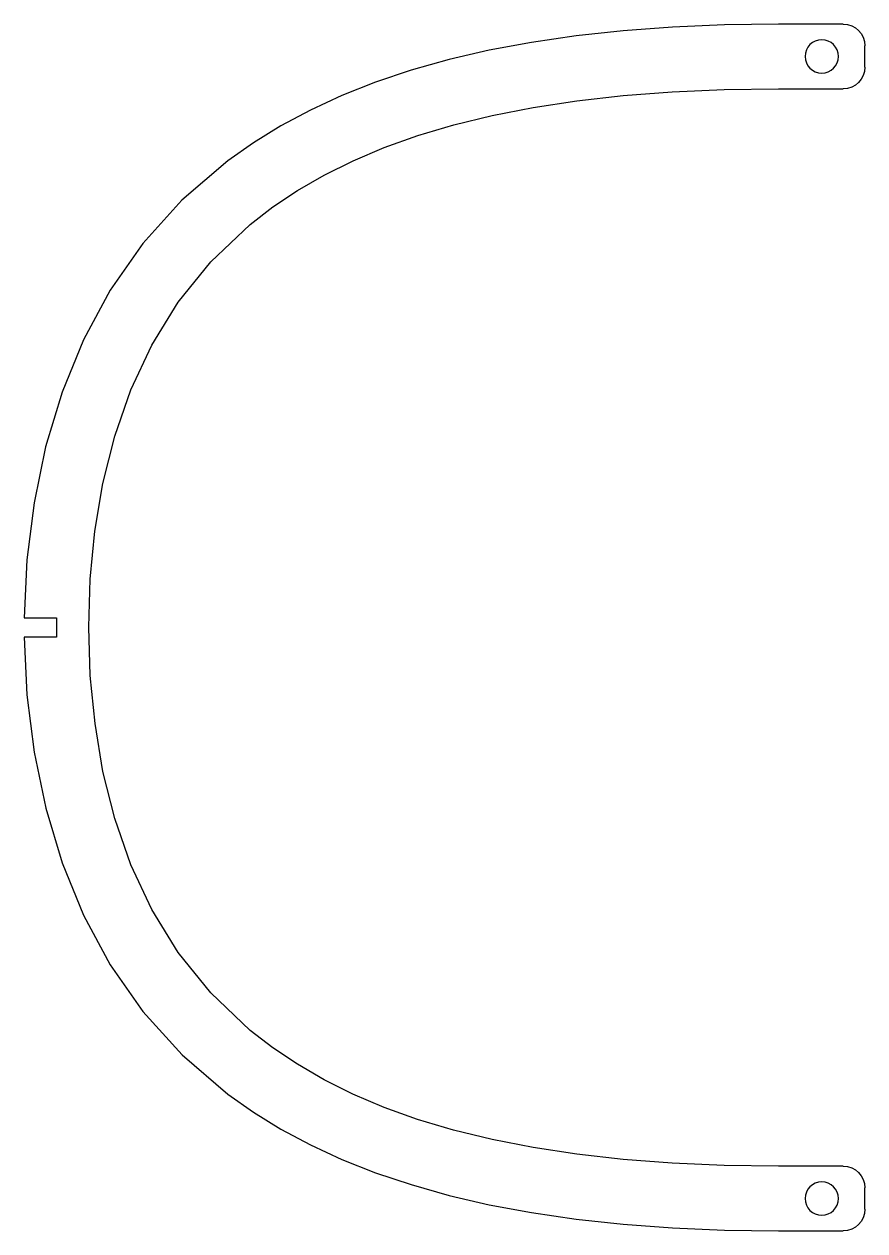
# Model space of a CAD drawing. Header units: millimetres. Extents: x -70 to 8, y 0 to 112.
import ezdxf

# ---------------------------------------------------------------- set-up
doc = ezdxf.new("R2010")
doc.units = ezdxf.units.MM

msp = doc.modelspace()

# ---------------------------------------------------------------- linework, layer by layer
at = {"layer": 'INTERIOR_PROFILES', "extrusion": (0, 0, -1)}
for centre in [(-4, 109), (-4, 3)]:
    msp.add_circle(centre, 1.55, dxfattribs=at)
at = {"layer": 'OUTER_PROFILES'}
for p, q in [((6, 112), (0, 112)), ((8, 108), (8, 110)), ((0, 106), (6, 106)), ((-69.99, 56.9), (-67, 56.9)), ((-67, 56.9), (-67, 55.1)), ((-67, 55.1), (-69.99, 55.1)), ((6, 6), (0, 6)), ((8, 2), (8, 4)), ((0, 0), (6, 0))]:
    msp.add_line(p, q, dxfattribs=at)
for points in [[(0, 112), (-5.03, 111.93), (-9.83, 111.73), (-14.41, 111.39), (-18.77, 110.91), (-22.92, 110.31), (-26.85, 109.57), (-30.57, 108.71), (-34.09, 107.72), (-37.4, 106.6), (-40.51, 105.37), (-43.44, 104.02), (-46.17, 102.56), (-48.73, 100.98), (-51.11, 99.31), (-55.36, 95.66), (-58.98, 91.65), (-62.01, 87.31), (-64.5, 82.69), (-66.48, 77.84), (-68, 72.78), (-69.07, 67.57), (-69.73, 62.27), (-69.99, 56.9)], [(0, 6), (-5.06, 6.07), (-9.87, 6.28), (-14.42, 6.63), (-18.72, 7.11), (-22.77, 7.73), (-26.58, 8.48), (-30.15, 9.35), (-33.49, 10.35), (-36.6, 11.46), (-39.49, 12.69), (-42.17, 14.02), (-44.65, 15.46), (-46.93, 16.99), (-49.02, 18.6), (-52.69, 22.08), (-55.71, 25.83), (-58.15, 29.82), (-60.09, 33.98), (-61.58, 38.27), (-62.68, 42.65), (-63.42, 47.08), (-63.86, 51.54), (-64, 56.02), (-63.86, 60.49), (-63.43, 64.95), (-62.68, 69.38), (-61.58, 73.76), (-60.09, 78.05), (-58.15, 82.2), (-55.71, 86.18), (-52.68, 89.94), (-49.02, 93.41), (-46.92, 95.03), (-44.64, 96.55), (-42.16, 97.99), (-39.48, 99.32), (-36.59, 100.54), (-33.48, 101.66), (-30.14, 102.65), (-26.58, 103.53), (-22.77, 104.27), (-18.72, 104.89), (-14.42, 105.37), (-9.87, 105.72), (-5.06, 105.93), (0, 106)], [(-69.99, 55.1), (-69.73, 49.74), (-69.07, 44.43), (-67.99, 39.22), (-66.48, 34.17), (-64.49, 29.31), (-62, 24.69), (-58.97, 20.35), (-55.35, 16.34), (-51.1, 12.69), (-48.72, 11.02), (-46.17, 9.45), (-43.43, 7.98), (-40.51, 6.63), (-37.39, 5.4), (-34.08, 4.29), (-30.57, 3.29), (-26.85, 2.43), (-22.92, 1.69), (-18.77, 1.09), (-14.41, 0.61), (-9.83, 0.27), (-5.03, 0.07), (0, 0)]]:
    msp.add_lwpolyline(points, dxfattribs=at)
at = {"layer": 'OUTER_PROFILES', "extrusion": (0, 0, -1)}
for centre, start, end in [((-6, 110), 90, 180), ((-6, 108), 180, 270), ((-6, 4), 90, 180), ((-6, 2), 180, 270)]:
    msp.add_arc(centre, 2, start, end, dxfattribs=at)

doc.saveas('drawing.dxf')
